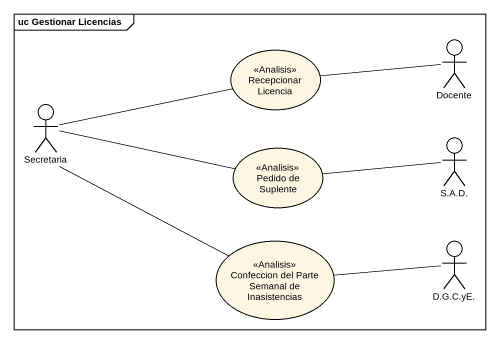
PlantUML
@startuml
mainframe uc Gestionar Licencias
usecase "Recepcionar Licencia" as Recepcionar_Licencia <<Analisis>>
actor Docente
actor Secretaria
usecase "Pedido de Suplente" as Pedido_de_Suplente <<Analisis>>
actor "S.A.D." as S_A_D
usecase "Confeccion del Parte Semanal de Inasistencias" as Confeccion_del_Parte <<Analisis>>
actor "D.G.C.yE." as D_G_C_yE
Recepcionar_Licencia -right- Docente
Secretaria -right- Recepcionar_Licencia
Secretaria -right- Pedido_de_Suplente
Secretaria -- Confeccion_del_Parte
Pedido_de_Suplente -right- S_A_D
Confeccion_del_Parte -right- D_G_C_yE
@enduml
